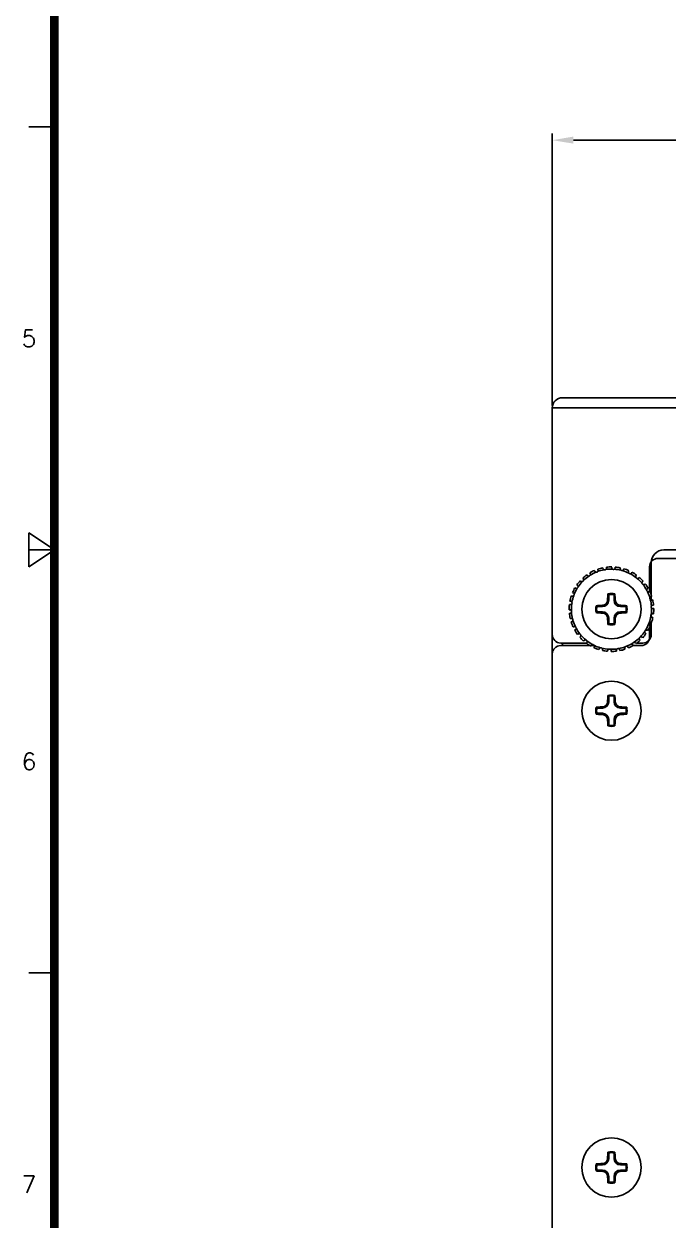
# Model space of a CAD drawing. Extents: x -329 to 5579, y -1951 to 3105.
# Drawn here: x 2659.4 to 2735.5, y -1746.6 to -1605.2 of the extents above; entities that cross this region are included whole.
import ezdxf
from ezdxf.enums import TextEntityAlignment as Align

# ---------------------------------------------------------------- set-up
doc = ezdxf.new("R2010")
doc.units = 0
doc.header["$PDMODE"] = 3
doc.header["$PDSIZE"] = 1.5
doc.layers.get('0').update_dxf_attribs({"linetype": 'CONTINUOUS'})
doc.layers.get('DEFPOINTS').update_dxf_attribs({"linetype": 'CONTINUOUS'})
for name, color, linetype in [('DIM', 1, 'CONTINUOUS'), ('KNOB_STOP-M3DXF_CONTINUOUS', 7, 'CONTINUOUS'), ('PANEL_F-SPIIDXF_CONTINUOUS', 7, 'CONTINUOUS'), ('PANEL_RT-SPIDXF_CONTINUOUS', 7, 'CONTINUOUS'), ('PANEL_TOP130DXF_CONTINUOUS', 7, 'CONTINUOUS'), ('TH_T3X8_DXF_CONTINUOUS_LIN', 7, 'CONTINUOUS')]:
    doc.layers.add(name, color=color, linetype=linetype)
doc.styles.add('OMI-1', font='arial.ttf', dxfattribs={"oblique": 1})
doc.styles.add('SIM', font='simplex')
doc.dimstyles.new('1', dxfattribs={"dimtxt": 4, "dimasz": 2.5, "dimexe": 0.8, "dimexo": 0.3, "dimgap": 0.5, "dimtad": 1, "dimtoh": 1, "dimdec": 1, "dimzin": 0, "dimtxsty": 'OMI-1', "dimcen": 0, "dimclrd": 256, "dimclre": 256, "dimclrt": 256, "dimazin": 3, "dimtfac": 0.8, "dimtdec": 1, "dimtix": 1, "dimtmove": 0, "dimatfit": 3, "dimtolj": 1, "dimtzin": 0})

# ---------------------------------------------------------------- blocks, each defined once
blk = doc.blocks.new('*D7092')
at = {"layer": 'DEFPOINTS', "color": 0}
for p in [(2831.85, -1618.95), (2721.85, -1650.6), (2831.85, -1650.6)]:
    blk.add_point(p, dxfattribs=at)
at = {"layer": 'DIM'}
for p, q in [((2721.85, -1650.3), (2721.85, -1618.15)), ((2724.35, -1618.95), (2829.35, -1618.95)), ((2831.85, -1650.3), (2831.85, -1618.15))]:
    blk.add_line(p, q, dxfattribs=at)
for points in [[(2724.35, -1618.53), (2724.35, -1619.36), (2721.85, -1618.95)], [(2829.35, -1619.36), (2829.35, -1618.53), (2831.85, -1618.95)]]:
    blk.add_solid(points, dxfattribs=at)
at = {"layer": 'DIM', "insert": (2776.85, -1616.4), "char_height": 4, "attachment_point": 5, "style": 'OMI-1'}
blk.add_mtext('\\A1;110.0', dxfattribs=at)

msp = doc.modelspace()

# ---------------------------------------------------------------- linework, layer by layer
for p, q in [((2662.98, -1617.39), (2659.98, -1617.39)), ((2659.98, -1669.39), (2659.98, -1665.39)), ((2662.98, -1667.39), (2659.98, -1665.39)), ((2659.98, -1669.39), (2662.98, -1667.39)), ((2662.98, -1667.39), (2659.98, -1667.39)), ((2662.98, -1717.39), (2659.98, -1717.39))]:
    msp.add_line(p, q)
at = {"const_width": 1}
msp.add_lwpolyline([(3462.98, -1397.39), (2662.98, -1397.39), (2662.98, -1947.39), (3462.98, -1947.39)], close=True, dxfattribs=at)
at = {"layer": 'KNOB_STOP-M3DXF_CONTINUOUS', "color": 7, "linetype": 'CONTINUOUS'}
for radius, start, end in [(5, 113.5902, 120.8589), (4.74, 112.3254, 122.1238), (4.74, 100.3254, 110.1238), (5, 101.5902, 108.8589), (4.74, 88.3254, 98.1238), (5, 89.5902, 96.8589), (4.74, 76.3254, 86.1238), (5, 77.5902, 84.8589), (4.74, 64.3254, 74.1238), (5, 65.5902, 72.8589), (5, 53.5902, 60.8589), (5, 137.5902, 144.8589), (4.74, 136.3254, 146.1238), (5, 125.5902, 132.8589), (4.74, 124.3254, 134.1238), (4.74, 52.3254, 62.1238), (4.74, 40.3254, 50.1238), (5, 41.5902, 48.8589), (4.74, 28.3254, 38.1238), (5, 29.5902, 36.8589), (5, 161.5902, 168.8589), (4.74, 160.3254, 170.1238), (5, 149.5902, 156.8589), (4.74, 148.3254, 158.1238), (4.74, 16.3254, 26.1238), (5, 17.5902, 24.8589), (5, 173.5902, 180.8589), (4.74, 172.3254, 182.1238), (4.74, 4.3254, 14.1238), (4.74, 352.3254, 2.1238), (5, 5.5902, 12.8589), (5, 353.5902, 0.8589), (5, 185.5902, 192.8589), (4.74, 184.3254, 194.1238), (4.74, 196.3254, 206.1238), (4.74, 340.3254, 350.1238), (5, 341.5902, 348.8589), (5, 197.5902, 204.8589), (5, 209.5902, 216.8589), (4.74, 208.3254, 218.1238), (4.74, 316.3254, 326.1238), (4.74, 328.3254, 338.1238), (5, 329.5902, 336.8589), (5, 221.5902, 228.8589), (4.74, 220.3254, 230.1238), (5, 233.5902, 240.8589), (4.74, 232.3254, 242.1238), (4.74, 292.3254, 302.1238), (4.74, 304.3254, 314.1238), (5, 305.5902, 312.8589), (5, 317.5902, 324.8589), (5, 245.5902, 252.8589), (4.74, 244.3254, 254.1238), (4.74, 256.3254, 266.1238), (5, 257.5902, 264.8589), (4.74, 268.3254, 278.1238), (5, 269.5902, 276.8589), (4.74, 280.3254, 290.1238), (5, 281.5902, 288.8589), (5, 293.5902, 300.8589)]:
    msp.add_arc((2728.85, -1674.4), radius, start, end, dxfattribs=at)
for points, knots in [([(2727.04, -1670.01), (2727.01, -1670.01), (2726.96, -1669.99), (2726.88, -1669.93), (2726.85, -1669.86), (2726.85, -1669.82)], [0, 0, 0, 0, 0.326455, 0.567253, 1, 1, 1, 1]), ([(2727.21, -1669.95), (2727.2, -1669.97), (2727.14, -1670.02), (2727.07, -1670.02), (2727.04, -1670.01)], [0, 0, 0, 0, 0.499989, 1, 1, 1, 1]), ([(2727.23, -1669.67), (2727.25, -1669.71), (2727.28, -1669.77), (2727.26, -1669.87), (2727.24, -1669.92), (2727.21, -1669.95)], [0, 0, 0, 0, 0.432747, 0.673545, 1, 1, 1, 1]), ([(2728, -1669.73), (2727.97, -1669.72), (2727.92, -1669.69), (2727.85, -1669.62), (2727.84, -1669.55), (2727.84, -1669.5)], [0, 0, 0, 0, 0.326455, 0.567253, 1, 1, 1, 1]), ([(2728.18, -1669.7), (2728.15, -1669.73), (2728.09, -1669.76), (2728.02, -1669.75), (2728, -1669.73)], [0, 0, 0, 0, 0.499989, 1, 1, 1, 1]), ([(2728.25, -1669.44), (2728.26, -1669.48), (2728.27, -1669.55), (2728.24, -1669.64), (2728.2, -1669.69), (2728.18, -1669.7)], [0, 0, 0, 0, 0.432747, 0.673545, 1, 1, 1, 1]), ([(2728.98, -1669.66), (2728.96, -1669.64), (2728.91, -1669.6), (2728.87, -1669.51), (2728.87, -1669.44), (2728.88, -1669.4)], [0, 0, 0, 0, 0.326455, 0.567253, 1, 1, 1, 1]), ([(2729.17, -1669.67), (2729.14, -1669.69), (2729.07, -1669.7), (2729.01, -1669.68), (2728.98, -1669.66)], [0, 0, 0, 0, 0.499989, 1, 1, 1, 1]), ([(2729.29, -1669.42), (2729.3, -1669.46), (2729.29, -1669.53), (2729.24, -1669.62), (2729.2, -1669.65), (2729.17, -1669.67)], [0, 0, 0, 0, 0.432747, 0.673545, 1, 1, 1, 1]), ([(2729.97, -1669.79), (2729.94, -1669.77), (2729.91, -1669.72), (2729.89, -1669.63), (2729.9, -1669.56), (2729.92, -1669.52)], [0, 0, 0, 0, 0.326455, 0.567253, 1, 1, 1, 1]), ([(2730.14, -1669.84), (2730.11, -1669.85), (2730.05, -1669.85), (2729.99, -1669.82), (2729.97, -1669.79)], [0, 0, 0, 0, 0.499989, 1, 1, 1, 1]), ([(2730.32, -1669.62), (2730.32, -1669.67), (2730.3, -1669.73), (2730.23, -1669.81), (2730.18, -1669.83), (2730.14, -1669.84)], [0, 0, 0, 0, 0.432747, 0.673545, 1, 1, 1, 1]), ([(2730.9, -1670.13), (2730.88, -1670.1), (2730.86, -1670.05), (2730.86, -1669.95), (2730.89, -1669.88), (2730.91, -1669.85)], [0, 0, 0, 0, 0.326455, 0.567253, 1, 1, 1, 1]), ([(2731.28, -1670.03), (2731.27, -1670.08), (2731.23, -1670.14), (2731.15, -1670.19), (2731.1, -1670.21), (2731.06, -1670.21)], [0, 0, 0, 0, 0.432747, 0.673545, 1, 1, 1, 1]), ([(2725.41, -1671.13), (2725.38, -1671.14), (2725.33, -1671.14), (2725.23, -1671.11), (2725.18, -1671.07), (2725.15, -1671.03)], [0, 0, 0, 0, 0.326455, 0.567253, 1, 1, 1, 1]), ([(2725.54, -1671), (2725.54, -1671.03), (2725.51, -1671.09), (2725.45, -1671.12), (2725.41, -1671.13)], [0, 0, 0, 0, 0.499989, 1, 1, 1, 1]), ([(2725.45, -1670.74), (2725.48, -1670.76), (2725.53, -1670.81), (2725.56, -1670.91), (2725.55, -1670.97), (2725.54, -1671)], [0, 0, 0, 0, 0.432747, 0.673545, 1, 1, 1, 1]), ([(2726.17, -1670.48), (2726.14, -1670.49), (2726.08, -1670.48), (2725.99, -1670.43), (2725.95, -1670.38), (2725.94, -1670.34)], [0, 0, 0, 0, 0.326455, 0.567253, 1, 1, 1, 1]), ([(2726.32, -1670.38), (2726.31, -1670.41), (2726.27, -1670.47), (2726.2, -1670.48), (2726.17, -1670.48)], [0, 0, 0, 0, 0.499989, 1, 1, 1, 1]), ([(2726.28, -1670.11), (2726.31, -1670.14), (2726.35, -1670.2), (2726.36, -1670.3), (2726.34, -1670.36), (2726.32, -1670.38)], [0, 0, 0, 0, 0.432747, 0.673545, 1, 1, 1, 1]), ([(2731.06, -1670.21), (2731.03, -1670.21), (2730.97, -1670.2), (2730.92, -1670.15), (2730.9, -1670.13)], [0, 0, 0, 0, 0.499989, 1, 1, 1, 1]), ([(2731.75, -1670.65), (2731.73, -1670.62), (2731.72, -1670.56), (2731.74, -1670.46), (2731.78, -1670.4), (2731.81, -1670.38)], [0, 0, 0, 0, 0.326455, 0.567253, 1, 1, 1, 1]), ([(2731.89, -1670.76), (2731.86, -1670.76), (2731.79, -1670.73), (2731.75, -1670.68), (2731.75, -1670.65)], [0, 0, 0, 0, 0.499989, 1, 1, 1, 1]), ([(2732.14, -1670.64), (2732.12, -1670.67), (2732.07, -1670.73), (2731.98, -1670.77), (2731.92, -1670.77), (2731.89, -1670.76)], [0, 0, 0, 0, 0.432747, 0.673545, 1, 1, 1, 1]), ([(2732.46, -1671.33), (2732.46, -1671.3), (2732.46, -1671.24), (2732.5, -1671.15), (2732.55, -1671.1), (2732.59, -1671.08)], [0, 0, 0, 0, 0.326455, 0.567253, 1, 1, 1, 1]), ([(2732.58, -1671.47), (2732.55, -1671.46), (2732.49, -1671.43), (2732.47, -1671.36), (2732.46, -1671.33)], [0, 0, 0, 0, 0.499989, 1, 1, 1, 1]), ([(2732.85, -1671.4), (2732.82, -1671.44), (2732.76, -1671.48), (2732.67, -1671.5), (2732.61, -1671.49), (2732.58, -1671.47)], [0, 0, 0, 0, 0.432747, 0.673545, 1, 1, 1, 1]), ([(2724.38, -1672.8), (2724.35, -1672.83), (2724.3, -1672.85), (2724.21, -1672.87), (2724.14, -1672.85), (2724.1, -1672.82)], [0, 0, 0, 0, 0.326455, 0.567253, 1, 1, 1, 1]), ([(2724.25, -1672.44), (2724.29, -1672.44), (2724.36, -1672.47), (2724.42, -1672.55), (2724.44, -1672.6), (2724.44, -1672.63)], [0, 0, 0, 0, 0.432747, 0.673545, 1, 1, 1, 1]), ([(2724.44, -1672.63), (2724.45, -1672.66), (2724.45, -1672.73), (2724.41, -1672.79), (2724.38, -1672.8)], [0, 0, 0, 0, 0.499989, 1, 1, 1, 1]), ([(2724.81, -1671.91), (2724.78, -1671.93), (2724.72, -1671.94), (2724.63, -1671.94), (2724.56, -1671.9), (2724.53, -1671.87)], [0, 0, 0, 0, 0.326455, 0.567253, 1, 1, 1, 1]), ([(2724.76, -1671.52), (2724.8, -1671.54), (2724.85, -1671.58), (2724.9, -1671.67), (2724.91, -1671.73), (2724.91, -1671.76)], [0, 0, 0, 0, 0.432747, 0.673545, 1, 1, 1, 1]), ([(2724.91, -1671.76), (2724.91, -1671.79), (2724.89, -1671.86), (2724.84, -1671.9), (2724.81, -1671.91)], [0, 0, 0, 0, 0.499989, 1, 1, 1, 1]), ([(2733.02, -1672.15), (2733.02, -1672.12), (2733.04, -1672.06), (2733.09, -1671.98), (2733.15, -1671.94), (2733.19, -1671.93)], [0, 0, 0, 0, 0.326455, 0.567253, 1, 1, 1, 1]), ([(2733.11, -1672.31), (2733.08, -1672.3), (2733.03, -1672.25), (2733.02, -1672.18), (2733.02, -1672.15)], [0, 0, 0, 0, 0.499989, 1, 1, 1, 1]), ([(2733.38, -1672.3), (2733.35, -1672.33), (2733.29, -1672.36), (2733.19, -1672.35), (2733.13, -1672.33), (2733.11, -1672.31)], [0, 0, 0, 0, 0.432747, 0.673545, 1, 1, 1, 1]), ([(2733.4, -1673.07), (2733.41, -1673.04), (2733.43, -1672.98), (2733.5, -1672.92), (2733.57, -1672.89), (2733.61, -1672.89)], [0, 0, 0, 0, 0.326455, 0.567253, 1, 1, 1, 1]), ([(2724.14, -1673.77), (2724.13, -1673.79), (2724.08, -1673.83), (2723.99, -1673.87), (2723.92, -1673.86), (2723.88, -1673.84)], [0, 0, 0, 0, 0.326455, 0.567253, 1, 1, 1, 1]), ([(2723.94, -1673.44), (2723.98, -1673.43), (2724.05, -1673.45), (2724.13, -1673.51), (2724.16, -1673.56), (2724.17, -1673.59)], [0, 0, 0, 0, 0.432747, 0.673545, 1, 1, 1, 1]), ([(2724.17, -1673.59), (2724.19, -1673.62), (2724.2, -1673.68), (2724.17, -1673.75), (2724.14, -1673.77)], [0, 0, 0, 0, 0.499989, 1, 1, 1, 1]), ([(2733.45, -1673.24), (2733.42, -1673.22), (2733.39, -1673.17), (2733.39, -1673.1), (2733.4, -1673.07)], [0, 0, 0, 0, 0.499989, 1, 1, 1, 1]), ([(2733.72, -1673.29), (2733.68, -1673.31), (2733.61, -1673.32), (2733.52, -1673.3), (2733.47, -1673.27), (2733.45, -1673.24)], [0, 0, 0, 0, 0.432747, 0.673545, 1, 1, 1, 1]), ([(2733.59, -1674.23), (2733.57, -1674.2), (2733.54, -1674.14), (2733.56, -1674.07), (2733.58, -1674.04)], [0, 0, 0, 0, 0.499989, 1, 1, 1, 1]), ([(2733.58, -1674.04), (2733.59, -1674.01), (2733.63, -1673.97), (2733.71, -1673.92), (2733.78, -1673.91), (2733.82, -1673.91)], [0, 0, 0, 0, 0.326455, 0.567253, 1, 1, 1, 1]), ([(2733.85, -1674.33), (2733.8, -1674.34), (2733.73, -1674.34), (2733.64, -1674.3), (2733.6, -1674.25), (2733.59, -1674.23)], [0, 0, 0, 0, 0.432747, 0.673545, 1, 1, 1, 1]), ([(2723.85, -1674.48), (2723.89, -1674.47), (2723.96, -1674.47), (2724.05, -1674.51), (2724.09, -1674.55), (2724.1, -1674.58)], [0, 0, 0, 0, 0.432747, 0.673545, 1, 1, 1, 1]), ([(2724.12, -1674.76), (2724.1, -1674.79), (2724.07, -1674.84), (2723.98, -1674.89), (2723.91, -1674.9), (2723.87, -1674.89)], [0, 0, 0, 0, 0.326455, 0.567253, 1, 1, 1, 1]), ([(2723.97, -1675.51), (2724.01, -1675.49), (2724.08, -1675.48), (2724.18, -1675.5), (2724.22, -1675.54), (2724.24, -1675.56)], [0, 0, 0, 0, 0.432747, 0.673545, 1, 1, 1, 1]), ([(2724.29, -1675.74), (2724.29, -1675.77), (2724.26, -1675.82), (2724.19, -1675.89), (2724.12, -1675.91), (2724.08, -1675.91)], [0, 0, 0, 0, 0.326455, 0.567253, 1, 1, 1, 1]), ([(2724.1, -1674.58), (2724.12, -1674.6), (2724.15, -1674.67), (2724.13, -1674.73), (2724.12, -1674.76)], [0, 0, 0, 0, 0.499989, 1, 1, 1, 1]), ([(2724.24, -1675.56), (2724.27, -1675.58), (2724.31, -1675.64), (2724.3, -1675.71), (2724.29, -1675.74)], [0, 0, 0, 0, 0.499989, 1, 1, 1, 1]), ([(2733.52, -1675.22), (2733.51, -1675.19), (2733.5, -1675.12), (2733.53, -1675.06), (2733.55, -1675.04)], [0, 0, 0, 0, 0.499989, 1, 1, 1, 1]), ([(2733.75, -1675.37), (2733.71, -1675.37), (2733.64, -1675.36), (2733.56, -1675.3), (2733.53, -1675.25), (2733.52, -1675.22)], [0, 0, 0, 0, 0.432747, 0.673545, 1, 1, 1, 1]), ([(2733.55, -1675.04), (2733.57, -1675.01), (2733.61, -1674.97), (2733.7, -1674.94), (2733.78, -1674.94), (2733.81, -1674.96)], [0, 0, 0, 0, 0.326455, 0.567253, 1, 1, 1, 1]), ([(2724.31, -1676.5), (2724.34, -1676.48), (2724.41, -1676.45), (2724.51, -1676.45), (2724.56, -1676.47), (2724.59, -1676.49)], [0, 0, 0, 0, 0.432747, 0.673545, 1, 1, 1, 1]), ([(2724.67, -1676.65), (2724.67, -1676.69), (2724.66, -1676.74), (2724.6, -1676.82), (2724.54, -1676.86), (2724.5, -1676.87)], [0, 0, 0, 0, 0.326455, 0.567253, 1, 1, 1, 1]), ([(2724.59, -1676.49), (2724.61, -1676.51), (2724.66, -1676.55), (2724.67, -1676.62), (2724.67, -1676.65)], [0, 0, 0, 0, 0.499989, 1, 1, 1, 1]), ([(2732.79, -1677.05), (2732.78, -1677.01), (2732.8, -1676.95), (2732.85, -1676.91), (2732.88, -1676.89)], [0, 0, 0, 0, 0.499989, 1, 1, 1, 1]), ([(2732.93, -1677.28), (2732.89, -1677.26), (2732.84, -1677.22), (2732.79, -1677.14), (2732.78, -1677.08), (2732.79, -1677.05)], [0, 0, 0, 0, 0.432747, 0.673545, 1, 1, 1, 1]), ([(2732.88, -1676.89), (2732.91, -1676.88), (2732.97, -1676.86), (2733.07, -1676.87), (2733.13, -1676.9), (2733.16, -1676.93)], [0, 0, 0, 0, 0.326455, 0.567253, 1, 1, 1, 1]), ([(2733.25, -1676.17), (2733.24, -1676.14), (2733.24, -1676.07), (2733.29, -1676.02), (2733.31, -1676)], [0, 0, 0, 0, 0.499989, 1, 1, 1, 1]), ([(2733.44, -1676.37), (2733.4, -1676.36), (2733.34, -1676.33), (2733.27, -1676.26), (2733.25, -1676.2), (2733.25, -1676.17)], [0, 0, 0, 0, 0.432747, 0.673545, 1, 1, 1, 1]), ([(2733.31, -1676), (2733.34, -1675.98), (2733.39, -1675.95), (2733.49, -1675.94), (2733.55, -1675.96), (2733.59, -1675.98)], [0, 0, 0, 0, 0.326455, 0.567253, 1, 1, 1, 1]), ([(2724.85, -1677.4), (2724.87, -1677.37), (2724.93, -1677.33), (2725.03, -1677.31), (2725.08, -1677.32), (2725.11, -1677.33)], [0, 0, 0, 0, 0.432747, 0.673545, 1, 1, 1, 1]), ([(2725.11, -1677.33), (2725.14, -1677.34), (2725.2, -1677.38), (2725.23, -1677.44), (2725.23, -1677.47)], [0, 0, 0, 0, 0.499989, 1, 1, 1, 1]), ([(2725.23, -1677.47), (2725.24, -1677.5), (2725.23, -1677.56), (2725.2, -1677.65), (2725.14, -1677.7), (2725.11, -1677.72)], [0, 0, 0, 0, 0.326455, 0.567253, 1, 1, 1, 1]), ([(2725.56, -1678.17), (2725.58, -1678.13), (2725.62, -1678.08), (2725.71, -1678.04), (2725.77, -1678.04), (2725.8, -1678.04)], [0, 0, 0, 0, 0.432747, 0.673545, 1, 1, 1, 1]), ([(2725.8, -1678.04), (2725.84, -1678.04), (2725.9, -1678.07), (2725.94, -1678.13), (2725.95, -1678.16)], [0, 0, 0, 0, 0.499989, 1, 1, 1, 1]), ([(2725.95, -1678.16), (2725.96, -1678.19), (2725.97, -1678.24), (2725.95, -1678.34), (2725.91, -1678.4), (2725.88, -1678.43)], [0, 0, 0, 0, 0.326455, 0.567253, 1, 1, 1, 1]), ([(2731.41, -1678.69), (2731.38, -1678.66), (2731.35, -1678.6), (2731.34, -1678.5), (2731.35, -1678.45), (2731.37, -1678.42)], [0, 0, 0, 0, 0.432747, 0.673545, 1, 1, 1, 1]), ([(2731.37, -1678.42), (2731.38, -1678.39), (2731.42, -1678.34), (2731.49, -1678.32), (2731.52, -1678.32)], [0, 0, 0, 0, 0.499989, 1, 1, 1, 1]), ([(2731.52, -1678.32), (2731.55, -1678.32), (2731.61, -1678.32), (2731.7, -1678.37), (2731.74, -1678.43), (2731.76, -1678.47)], [0, 0, 0, 0, 0.326455, 0.567253, 1, 1, 1, 1]), ([(2732.25, -1678.07), (2732.21, -1678.04), (2732.16, -1677.99), (2732.14, -1677.9), (2732.14, -1677.84), (2732.15, -1677.81)], [0, 0, 0, 0, 0.432747, 0.673545, 1, 1, 1, 1]), ([(2732.15, -1677.81), (2732.15, -1677.78), (2732.19, -1677.71), (2732.25, -1677.68), (2732.28, -1677.68)], [0, 0, 0, 0, 0.499989, 1, 1, 1, 1]), ([(2732.28, -1677.68), (2732.31, -1677.67), (2732.37, -1677.66), (2732.46, -1677.69), (2732.51, -1677.74), (2732.54, -1677.77)], [0, 0, 0, 0, 0.326455, 0.567253, 1, 1, 1, 1]), ([(2726.41, -1678.77), (2726.42, -1678.73), (2726.46, -1678.67), (2726.54, -1678.61), (2726.6, -1678.6), (2726.63, -1678.6)], [0, 0, 0, 0, 0.432747, 0.673545, 1, 1, 1, 1]), ([(2726.63, -1678.6), (2726.66, -1678.59), (2726.73, -1678.6), (2726.78, -1678.65), (2726.79, -1678.68)], [0, 0, 0, 0, 0.499989, 1, 1, 1, 1]), ([(2726.79, -1678.68), (2726.81, -1678.7), (2726.83, -1678.76), (2726.83, -1678.86), (2726.81, -1678.92), (2726.78, -1678.95)], [0, 0, 0, 0, 0.326455, 0.567253, 1, 1, 1, 1]), ([(2727.37, -1679.18), (2727.37, -1679.14), (2727.4, -1679.07), (2727.46, -1679), (2727.52, -1678.97), (2727.55, -1678.97)], [0, 0, 0, 0, 0.432747, 0.673545, 1, 1, 1, 1]), ([(2727.55, -1678.97), (2727.58, -1678.95), (2727.65, -1678.95), (2727.7, -1678.99), (2727.72, -1679.01)], [0, 0, 0, 0, 0.499989, 1, 1, 1, 1]), ([(2727.72, -1679.01), (2727.75, -1679.03), (2727.78, -1679.08), (2727.8, -1679.18), (2727.79, -1679.25), (2727.77, -1679.28)], [0, 0, 0, 0, 0.326455, 0.567253, 1, 1, 1, 1]), ([(2728.4, -1679.38), (2728.39, -1679.34), (2728.4, -1679.27), (2728.45, -1679.18), (2728.5, -1679.15), (2728.53, -1679.14)], [0, 0, 0, 0, 0.432747, 0.673545, 1, 1, 1, 1]), ([(2728.53, -1679.14), (2728.55, -1679.12), (2728.62, -1679.1), (2728.68, -1679.12), (2728.71, -1679.14)], [0, 0, 0, 0, 0.499989, 1, 1, 1, 1]), ([(2728.71, -1679.14), (2728.74, -1679.16), (2728.78, -1679.2), (2728.82, -1679.29), (2728.82, -1679.36), (2728.81, -1679.4)], [0, 0, 0, 0, 0.326455, 0.567253, 1, 1, 1, 1]), ([(2729.44, -1679.37), (2729.43, -1679.33), (2729.42, -1679.26), (2729.45, -1679.16), (2729.49, -1679.12), (2729.52, -1679.1)], [0, 0, 0, 0, 0.432747, 0.673545, 1, 1, 1, 1]), ([(2729.52, -1679.1), (2729.54, -1679.08), (2729.6, -1679.04), (2729.67, -1679.06), (2729.7, -1679.07)], [0, 0, 0, 0, 0.499989, 1, 1, 1, 1]), ([(2729.7, -1679.07), (2729.73, -1679.08), (2729.78, -1679.11), (2729.84, -1679.19), (2729.85, -1679.26), (2729.85, -1679.3)], [0, 0, 0, 0, 0.326455, 0.567253, 1, 1, 1, 1]), ([(2730.46, -1679.13), (2730.44, -1679.1), (2730.42, -1679.03), (2730.43, -1678.93), (2730.46, -1678.88), (2730.48, -1678.86)], [0, 0, 0, 0, 0.432747, 0.673545, 1, 1, 1, 1]), ([(2730.48, -1678.86), (2730.5, -1678.83), (2730.55, -1678.79), (2730.62, -1678.78), (2730.65, -1678.79)], [0, 0, 0, 0, 0.499989, 1, 1, 1, 1]), ([(2730.65, -1678.79), (2730.68, -1678.79), (2730.74, -1678.81), (2730.81, -1678.88), (2730.84, -1678.94), (2730.85, -1678.98)], [0, 0, 0, 0, 0.326455, 0.567253, 1, 1, 1, 1])]:
    msp.add_open_spline(points, degree=3, knots=knots, dxfattribs=at)
at = {"layer": 'PANEL_F-SPIIDXF_CONTINUOUS', "color": 7, "linetype": 'CONTINUOUS'}
for p, q in [((2734.35, -1668.4), (2829.85, -1668.4)), ((2733.35, -1672.3), (2733.35, -1669.4)), ((2733.35, -1676.33), (2733.35, -1676)), ((2733.35, -1677.7), (2733.35, -1676.58)), ((2721.85, -1751.4), (2721.85, -1679.7)), ((2722.85, -1678.7), (2726.29, -1678.7)), ((2726.44, -1678.7), (2726.79, -1678.7)), ((2731.41, -1678.7), (2732.35, -1678.7))]:
    msp.add_line(p, q, dxfattribs=at)
for centre, start, end in [((2734.35, -1669.4), 90, 180), ((2732.35, -1677.7), 270, 0), ((2722.85, -1679.7), 90, 180)]:
    msp.add_arc(centre, 1, start, end, dxfattribs=at)
at = {"layer": 'PANEL_RT-SPIDXF_CONTINUOUS', "color": 7, "linetype": 'CONTINUOUS'}
for p, q in [((2721.85, -1677.4), (2721.85, -1679.7)), ((2723.05, -1678.4), (2723.05, -1678.7))]:
    msp.add_line(p, q, dxfattribs=at)
at = {"layer": 'PANEL_TOP130DXF_CONTINUOUS', "color": 7, "linetype": 'CONTINUOUS'}
for p, q in [((2723.05, -1649.4), (2830.65, -1649.4)), ((2831.85, -1650.6), (2721.85, -1650.6)), ((2721.85, -1677.4), (2721.85, -1650.6)), ((2830.85, -1667.4), (2735.05, -1667.4)), ((2733.55, -1672.7), (2733.55, -1668.9)), ((2733.55, -1673.29), (2733.55, -1672.89)), ((2733.55, -1675.27), (2733.55, -1675.04)), ((2733.55, -1677.4), (2733.55, -1675.96)), ((2725.88, -1678.4), (2722.85, -1678.4)), ((2732.55, -1678.4), (2732.02, -1678.4))]:
    msp.add_line(p, q, dxfattribs=at)
for centre, radius, start, end in [((2723.05, -1650.6), 1.2, 90, 180), ((2735.05, -1668.9), 1.5, 90, 180), ((2722.85, -1677.4), 1, 180, 270), ((2732.02, -1677.2), 1.2, 262.6602, 270), ((2732.55, -1677.4), 1, 270, 0)]:
    msp.add_arc(centre, radius, start, end, dxfattribs=at)
at = {"layer": 'TH_T3X8_DXF_CONTINUOUS_LIN', "color": 7, "linetype": 'CONTINUOUS'}
for p, q in [((2728.54, -1673.34), (2728.54, -1672.68)), ((2729.16, -1672.68), (2729.16, -1673.34)), ((2727.12, -1674.09), (2727.79, -1674.09)), ((2727.79, -1674.09), (2727.79, -1673.94)), ((2728.54, -1673.34), (2728.39, -1673.34)), ((2729.16, -1673.34), (2729.3, -1673.34)), ((2729.91, -1674.09), (2729.91, -1673.94)), ((2729.91, -1674.09), (2730.57, -1674.09)), ((2727.79, -1674.71), (2727.12, -1674.71)), ((2727.79, -1674.71), (2727.79, -1674.86)), ((2728.54, -1675.46), (2728.39, -1675.46)), ((2728.54, -1676.12), (2728.54, -1675.46)), ((2729.16, -1675.46), (2729.16, -1676.12)), ((2729.16, -1675.46), (2729.3, -1675.46)), ((2729.91, -1674.71), (2729.91, -1674.86)), ((2730.57, -1674.71), (2729.91, -1674.71)), ((2728.54, -1685.34), (2728.39, -1685.34)), ((2728.54, -1685.34), (2728.54, -1684.68)), ((2729.16, -1684.68), (2729.16, -1685.34)), ((2729.16, -1685.34), (2729.3, -1685.34)), ((2727.12, -1686.09), (2727.79, -1686.09)), ((2727.79, -1686.71), (2727.12, -1686.71)), ((2727.79, -1686.09), (2727.79, -1685.94)), ((2727.79, -1686.71), (2727.79, -1686.86)), ((2729.91, -1686.09), (2729.91, -1685.94)), ((2729.91, -1686.09), (2730.57, -1686.09)), ((2730.57, -1686.71), (2729.91, -1686.71)), ((2729.91, -1686.71), (2729.91, -1686.86)), ((2728.54, -1687.46), (2728.39, -1687.46)), ((2728.54, -1688.12), (2728.54, -1687.46)), ((2729.16, -1687.46), (2729.3, -1687.46)), ((2729.16, -1687.46), (2729.16, -1688.12)), ((2728.54, -1739.34), (2728.39, -1739.34)), ((2728.54, -1739.34), (2728.54, -1738.68)), ((2729.16, -1738.68), (2729.16, -1739.34)), ((2729.16, -1739.34), (2729.3, -1739.34)), ((2727.12, -1740.09), (2727.79, -1740.09)), ((2727.79, -1740.71), (2727.12, -1740.71)), ((2727.79, -1740.09), (2727.79, -1739.94)), ((2727.79, -1740.71), (2727.79, -1740.86)), ((2729.91, -1740.09), (2729.91, -1739.94)), ((2729.91, -1740.09), (2730.57, -1740.09)), ((2730.57, -1740.71), (2729.91, -1740.71)), ((2729.91, -1740.71), (2729.91, -1740.86)), ((2728.54, -1741.46), (2728.39, -1741.46)), ((2728.54, -1742.12), (2728.54, -1741.46)), ((2729.16, -1741.46), (2729.3, -1741.46)), ((2729.16, -1741.46), (2729.16, -1742.12))]:
    msp.add_line(p, q, dxfattribs=at)
for centre in [(2728.85, -1674.4), (2728.85, -1686.4), (2728.85, -1740.4)]:
    msp.add_circle(centre, 3.5, dxfattribs=at)
for centre, radius, start, end in [((2728.85, -1674.4), 1.85, 77.226, 102.774), ((2724.91, -1677.01), 5.65, 50.1171, 51.3999), ((2728.85, -1674.4), 1.75, 79.7747, 100.2253), ((2732.78, -1677.01), 5.65, 128.6001, 129.8829), ((2728.85, -1674.4), 1.85, 167.226, 192.774), ((2731.46, -1670.47), 5.65, 218.6001, 219.8829), ((2728.85, -1674.4), 1.75, 169.7747, 190.2253), ((2727.79, -1673.34), 0.75, 270, 0), ((2727.76, -1673.31), 0.633, 272.6519, 357.3481), ((2729.91, -1673.34), 0.75, 180, 270), ((2729.94, -1673.31), 0.633, 182.6519, 267.3481), ((2726.23, -1670.47), 5.65, 320.1171, 321.3999), ((2728.85, -1674.4), 1.75, 349.7747, 10.2253), ((2728.85, -1674.4), 1.85, 347.226, 12.774), ((2731.46, -1678.33), 5.65, 140.1171, 141.3999), ((2727.79, -1675.46), 0.75, 0, 90), ((2727.76, -1675.49), 0.633, 2.6519, 87.3481), ((2729.91, -1675.46), 0.75, 90, 180), ((2729.94, -1675.49), 0.633, 92.6519, 177.3481), ((2726.23, -1678.33), 5.65, 38.6001, 39.8829), ((2724.91, -1671.79), 5.65, 308.6001, 309.8829), ((2728.85, -1674.4), 1.85, 257.226, 282.774), ((2728.85, -1674.4), 1.75, 259.7747, 280.2253), ((2732.78, -1671.79), 5.65, 230.1171, 231.3999), ((2727.79, -1685.34), 0.75, 270, 0), ((2727.76, -1685.31), 0.633, 272.6519, 357.3481), ((2728.85, -1686.4), 1.85, 77.226, 102.774), ((2724.91, -1689.01), 5.65, 50.1171, 51.3999), ((2728.85, -1686.4), 1.75, 79.7747, 100.2253), ((2732.78, -1689.01), 5.65, 128.6001, 129.8829), ((2729.91, -1685.34), 0.75, 180, 270), ((2729.94, -1685.31), 0.633, 182.6519, 267.3481), ((2728.85, -1686.4), 1.85, 167.226, 192.774), ((2731.46, -1682.47), 5.65, 218.6001, 219.8829), ((2731.46, -1690.33), 5.65, 140.1171, 141.3999), ((2728.85, -1686.4), 1.75, 169.7747, 190.2253), ((2727.79, -1687.46), 0.75, 0, 90), ((2727.76, -1687.49), 0.633, 2.6519, 87.3481), ((2729.91, -1687.46), 0.75, 90, 180), ((2729.94, -1687.49), 0.633, 92.6519, 177.3481), ((2726.23, -1682.47), 5.65, 320.1171, 321.3999), ((2728.85, -1686.4), 1.75, 349.7747, 10.2253), ((2726.23, -1690.33), 5.65, 38.6001, 39.8829), ((2728.85, -1686.4), 1.85, 347.226, 12.774), ((2724.91, -1683.79), 5.65, 308.6001, 309.8829), ((2728.85, -1686.4), 1.85, 257.226, 282.774), ((2728.85, -1686.4), 1.75, 259.7747, 280.2253), ((2732.78, -1683.79), 5.65, 230.1171, 231.3999), ((2727.79, -1739.34), 0.75, 270, 0), ((2727.76, -1739.31), 0.633, 272.6519, 357.3481), ((2728.85, -1740.4), 1.85, 77.226, 102.774), ((2724.91, -1743.01), 5.65, 50.1171, 51.3999), ((2728.85, -1740.4), 1.75, 79.7747, 100.2253), ((2732.78, -1743.01), 5.65, 128.6001, 129.8829), ((2729.91, -1739.34), 0.75, 180, 270), ((2729.94, -1739.31), 0.633, 182.6519, 267.3481), ((2728.85, -1740.4), 1.85, 167.226, 192.774), ((2731.46, -1736.47), 5.65, 218.6001, 219.8829), ((2731.46, -1744.33), 5.65, 140.1171, 141.3999), ((2728.85, -1740.4), 1.75, 169.7747, 190.2253), ((2727.79, -1741.46), 0.75, 0, 90), ((2729.91, -1741.46), 0.75, 90, 180), ((2726.23, -1736.47), 5.65, 320.1171, 321.3999), ((2728.85, -1740.4), 1.75, 349.7747, 10.2253), ((2726.23, -1744.33), 5.65, 38.6001, 39.8829), ((2728.85, -1740.4), 1.85, 347.226, 12.774), ((2727.76, -1741.49), 0.633, 2.6519, 87.3481), ((2724.91, -1737.79), 5.65, 308.6001, 309.8829), ((2728.85, -1740.4), 1.85, 257.226, 282.774), ((2728.85, -1740.4), 1.75, 259.7747, 280.2253), ((2732.78, -1737.79), 5.65, 230.1171, 231.3999), ((2729.94, -1741.49), 0.633, 92.6519, 177.3481)]:
    msp.add_arc(centre, radius, start, end, dxfattribs=at)
for points, knots in [([(2728.39, -1673.34), (2728.39, -1673.28), (2728.4, -1673.03), (2728.42, -1672.78), (2728.44, -1672.6)], [0, 0, 0, 0, 0.256442, 1, 1, 1, 1]), ([(2729.25, -1672.6), (2729.26, -1672.66), (2729.28, -1672.91), (2729.29, -1673.15), (2729.3, -1673.34)], [0, 0, 0, 0, 0.242992, 1, 1, 1, 1]), ([(2727.04, -1673.99), (2727.1, -1673.99), (2727.35, -1673.97), (2727.6, -1673.95), (2727.79, -1673.94)], [0, 0, 0, 0, 0.242992, 1, 1, 1, 1]), ([(2729.91, -1673.94), (2729.97, -1673.95), (2730.22, -1673.96), (2730.46, -1673.98), (2730.65, -1673.99)], [0, 0, 0, 0, 0.256444, 1, 1, 1, 1]), ([(2727.79, -1674.86), (2727.72, -1674.86), (2727.47, -1674.84), (2727.23, -1674.83), (2727.04, -1674.81)], [0, 0, 0, 0, 0.256444, 1, 1, 1, 1]), ([(2728.44, -1676.2), (2728.43, -1676.14), (2728.41, -1675.9), (2728.4, -1675.65), (2728.39, -1675.46)], [0, 0, 0, 0, 0.242992, 1, 1, 1, 1]), ([(2729.3, -1675.46), (2729.3, -1675.53), (2729.29, -1675.77), (2729.27, -1676.02), (2729.25, -1676.2)], [0, 0, 0, 0, 0.256442, 1, 1, 1, 1]), ([(2730.65, -1674.81), (2730.59, -1674.82), (2730.34, -1674.84), (2730.09, -1674.85), (2729.91, -1674.86)], [0, 0, 0, 0, 0.242992, 1, 1, 1, 1]), ([(2728.39, -1685.34), (2728.39, -1685.28), (2728.4, -1685.03), (2728.42, -1684.78), (2728.44, -1684.6)], [0, 0, 0, 0, 0.256442, 1, 1, 1, 1]), ([(2729.25, -1684.6), (2729.26, -1684.66), (2729.28, -1684.91), (2729.29, -1685.15), (2729.3, -1685.34)], [0, 0, 0, 0, 0.242992, 1, 1, 1, 1]), ([(2727.04, -1685.99), (2727.1, -1685.99), (2727.35, -1685.97), (2727.6, -1685.95), (2727.79, -1685.94)], [0, 0, 0, 0, 0.242992, 1, 1, 1, 1]), ([(2727.79, -1686.86), (2727.72, -1686.86), (2727.47, -1686.84), (2727.23, -1686.83), (2727.04, -1686.81)], [0, 0, 0, 0, 0.256444, 1, 1, 1, 1]), ([(2729.91, -1685.94), (2729.97, -1685.95), (2730.22, -1685.96), (2730.46, -1685.98), (2730.65, -1685.99)], [0, 0, 0, 0, 0.256444, 1, 1, 1, 1]), ([(2730.65, -1686.81), (2730.59, -1686.82), (2730.34, -1686.84), (2730.09, -1686.85), (2729.91, -1686.86)], [0, 0, 0, 0, 0.242992, 1, 1, 1, 1]), ([(2728.44, -1688.2), (2728.43, -1688.14), (2728.41, -1687.9), (2728.4, -1687.65), (2728.39, -1687.46)], [0, 0, 0, 0, 0.242992, 1, 1, 1, 1]), ([(2729.3, -1687.46), (2729.3, -1687.53), (2729.29, -1687.77), (2729.27, -1688.02), (2729.25, -1688.2)], [0, 0, 0, 0, 0.256442, 1, 1, 1, 1]), ([(2728.39, -1739.34), (2728.39, -1739.28), (2728.4, -1739.03), (2728.42, -1738.78), (2728.44, -1738.6)], [0, 0, 0, 0, 0.256442, 1, 1, 1, 1]), ([(2729.25, -1738.6), (2729.26, -1738.66), (2729.28, -1738.91), (2729.29, -1739.15), (2729.3, -1739.34)], [0, 0, 0, 0, 0.242992, 1, 1, 1, 1]), ([(2727.04, -1739.99), (2727.1, -1739.99), (2727.35, -1739.97), (2727.6, -1739.95), (2727.79, -1739.94)], [0, 0, 0, 0, 0.242992, 1, 1, 1, 1]), ([(2729.91, -1739.94), (2729.97, -1739.95), (2730.22, -1739.96), (2730.46, -1739.98), (2730.65, -1739.99)], [0, 0, 0, 0, 0.256444, 1, 1, 1, 1]), ([(2727.79, -1740.86), (2727.72, -1740.86), (2727.47, -1740.84), (2727.23, -1740.83), (2727.04, -1740.81)], [0, 0, 0, 0, 0.256444, 1, 1, 1, 1]), ([(2728.44, -1742.2), (2728.43, -1742.14), (2728.41, -1741.9), (2728.4, -1741.65), (2728.39, -1741.46)], [0, 0, 0, 0, 0.242992, 1, 1, 1, 1]), ([(2729.3, -1741.46), (2729.3, -1741.53), (2729.29, -1741.77), (2729.27, -1742.02), (2729.25, -1742.2)], [0, 0, 0, 0, 0.256442, 1, 1, 1, 1]), ([(2730.65, -1740.81), (2730.59, -1740.82), (2730.34, -1740.84), (2730.09, -1740.85), (2729.91, -1740.86)], [0, 0, 0, 0, 0.242992, 1, 1, 1, 1])]:
    msp.add_open_spline(points, degree=3, knots=knots, dxfattribs=at)

# ---------------------------------------------------------------- texts
at = {"style": 'SIM'}
for s, p in [('5', (2659.98, -1642.39)), ('6', (2659.98, -1692.39)), ('7', (2659.98, -1742.39))]:
    msp.add_text(s, height=2, dxfattribs=at).set_placement(p, align=Align.MIDDLE)

# ---------------------------------------------------------------- dimensions: what is measured, and where the dimension line sits
at = {"layer": 'DIM'}
dim = msp.add_linear_dim(base=(2831.85, -1618.95), p1=(2721.85, -1650.6), p2=(2831.85, -1650.6), dimstyle='1', dxfattribs=at)
dim.commit()
dim.dimension.update_dxf_attribs({"geometry": '*D7092', "text_midpoint": (2776.85, -1616.4)})

doc.saveas('drawing.dxf')
